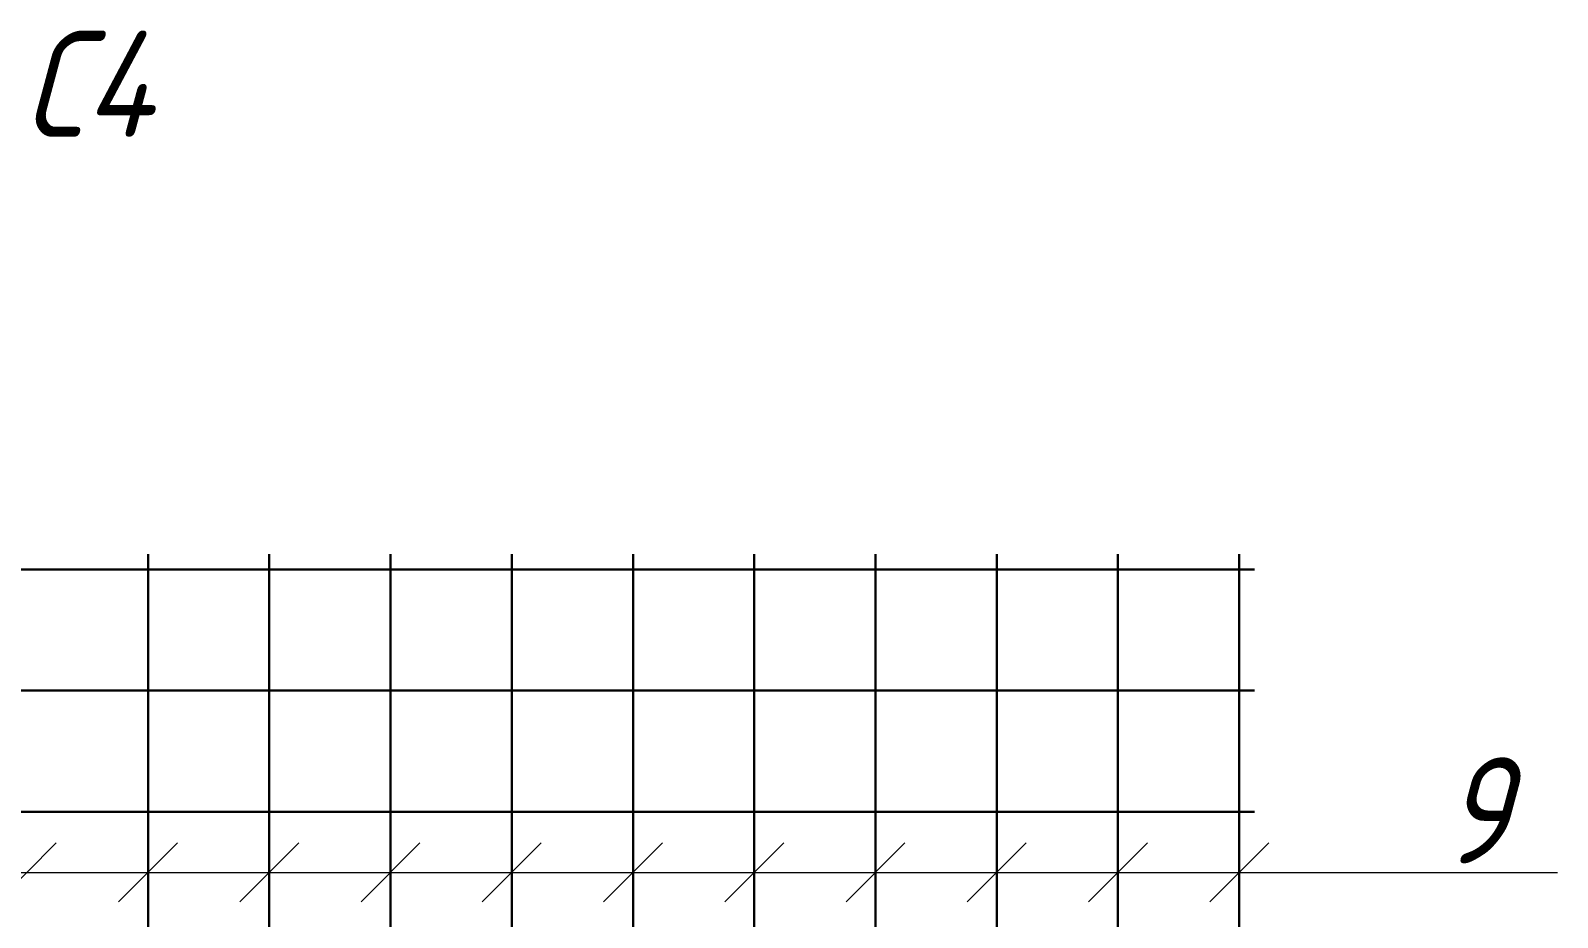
# Model space of a CAD drawing. Header units: millimetres. Extents: x -1004 to 900128, y -352756 to 107728.
# Drawn here: x 30121 to 35159, y -74463 to -71536 of the extents above; entities that cross this region are included whole.
import ezdxf

# ---------------------------------------------------------------- set-up
doc = ezdxf.new("R2010")
doc.units = ezdxf.units.MM
for name, color, linetype, lineweight in [('basic', 95, 'Continuous', 30), ('text', 13, 'Continuous', 20), ('thin', 153, 'Continuous', 18)]:
    doc.layers.add(name, color=color, linetype=linetype, lineweight=lineweight)
doc.styles.add('Structures', font='isocpeur.ttf', dxfattribs={"width": 0.85, "oblique": 15})

# ---------------------------------------------------------------- blocks, each defined once
blk = doc.blocks.new('*U405')
at = {"layer": 'thin'}
blk.add_line((-97.2, -97.2), (97.2, 97.2), dxfattribs=at)
blk = doc.blocks.new('*U406')
at = {"layer": 'thin', "color": 0, "linetype": 'ByBlock', "lineweight": -2, "transparency": 16777216}
for p in [(3600, 0), (4000, 0), (4400, 0), (4800, 0), (5200, 0), (5600, 0), (6000, 0), (6400, 0), (6800, 0), (7200, 0), (7600, 0)]:
    blk.add_blockref('*U405', p, dxfattribs=at)

msp = doc.modelspace()

# ---------------------------------------------------------------- linework, layer by layer
at = {"layer": 'basic'}
for p, q in [((30509.077, -75364.165), (30509.077, -73264.165)), ((30909.077, -75364.165), (30909.077, -73264.165)), ((31309.077, -75364.165), (31309.077, -73264.165)), ((31709.077, -75364.165), (31709.077, -73264.165)), ((32109.077, -75364.165), (32109.077, -73264.165)), ((32509.077, -75364.165), (32509.077, -73264.165)), ((32909.077, -75364.165), (32909.077, -73264.165)), ((33309.077, -75364.165), (33309.077, -73264.165)), ((33709.077, -75364.165), (33709.077, -73264.165)), ((34109.077, -75364.165), (34109.077, -73264.165)), ((26459.077, -73314.165), (34159.077, -73314.165)), ((26459.077, -73714.165), (34159.077, -73714.165)), ((26459.077, -74114.165), (34159.077, -74114.165))]:
    msp.add_line(p, q, dxfattribs=at)
at = {"layer": 'thin'}
msp.add_line((26509.077, -74314.165), (35159.077, -74314.165), dxfattribs=at)

# ---------------------------------------------------------------- block references
msp.add_blockref('*U406', (26509.077, -74314.165), dxfattribs=at)

# ---------------------------------------------------------------- texts
at = {"layer": 'text', "char_height": 350, "width": 793.67855, "attachment_point": 5, "style": 'Structures'}
for s, insert in [('С4', (30309.077, -71712.598)), ('9', (34885.439, -74109.432))]:
    msp.add_mtext(s, dxfattribs=dict(at, insert=insert))

doc.saveas('drawing.dxf')
